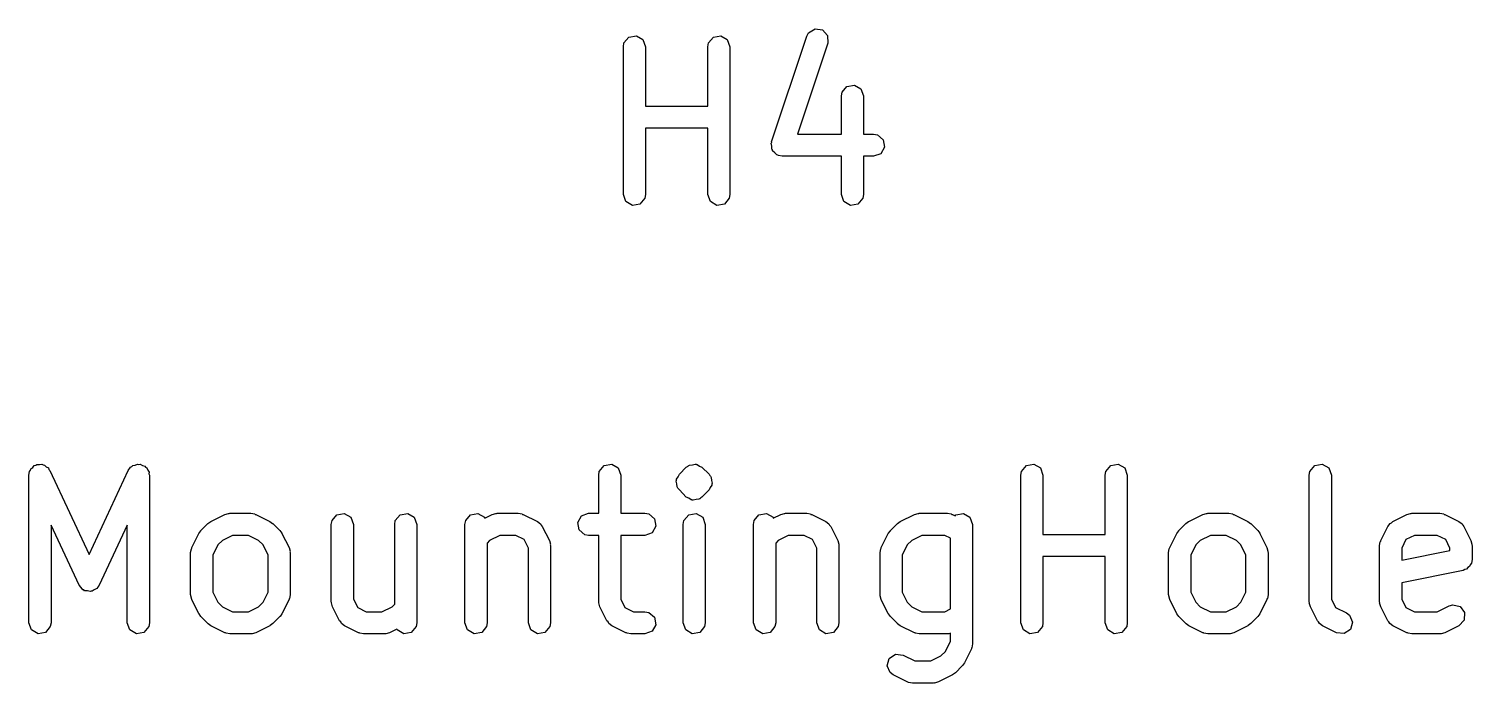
# Model space of a CAD drawing. Extents: x 115 to 337, y -185 to -59.
# Drawn here: x 137.31 to 147.08, y -87.59 to -83.16 of the extents above; entities that cross this region are included whole.
import ezdxf

# ---------------------------------------------------------------- set-up
doc = ezdxf.new("R2010")
doc.units = 0
doc.layers.add('BLACK', color=7, linetype='CONTINUOUS')

msp = doc.modelspace()

# ---------------------------------------------------------------- linework, layer by layer
at = {"layer": 'BLACK', "linetype": 'CONTINUOUS'}
for p, q in [((141.34, -83.2589), (141.373, -83.2196)), ((141.373, -83.2196), (141.424, -83.2107)), ((141.424, -83.2107), (141.468, -83.2363)), ((141.912, -83.2589), (141.945, -83.2196)), ((141.945, -83.2196), (141.995, -83.2107)), ((141.995, -83.2107), (142.039, -83.2363)), ((142.339, -83.9275), (142.578, -83.2132)), ((142.578, -83.2132), (142.59, -83.1903)), ((142.59, -83.1903), (142.634, -83.1634)), ((142.634, -83.1634), (142.684, -83.1709)), ((142.684, -83.1709), (142.718, -83.2093)), ((142.718, -83.2093), (142.72, -83.2606)), ((141.336, -83.2845), (141.34, -83.2589)), ((141.336, -84.2845), (141.336, -83.2845)), ((141.468, -83.2363), (141.486, -83.2845)), ((141.486, -83.2845), (141.486, -83.6857)), ((141.907, -83.2845), (141.912, -83.2589)), ((141.907, -83.6857), (141.907, -83.2845)), ((142.039, -83.2363), (142.057, -83.2845)), ((142.057, -83.2845), (142.057, -84.2845)), ((142.72, -83.2606), (142.515, -83.8762)), ((142.812, -83.6178), (142.816, -83.5922)), ((142.812, -83.8762), (142.812, -83.6178)), ((142.816, -83.5922), (142.849, -83.5529)), ((142.849, -83.5529), (142.9, -83.544)), ((142.9, -83.544), (142.944, -83.5696)), ((142.944, -83.5696), (142.962, -83.6178)), ((142.962, -83.6178), (142.962, -83.8762)), ((141.486, -83.6857), (141.907, -83.6857)), ((141.907, -83.8357), (141.486, -83.8357)), ((141.486, -83.8357), (141.486, -84.2845)), ((141.907, -84.2845), (141.907, -83.8357)), ((142.515, -83.8762), (142.812, -83.8762)), ((142.962, -83.8762), (143.03, -83.8762)), ((143.03, -83.8762), (143.055, -83.8807)), ((143.055, -83.8807), (143.095, -83.9137)), ((143.095, -83.9137), (143.104, -83.9642)), ((142.337, -83.9382), (142.34, -83.9332)), ((142.34, -83.9583), (142.337, -83.9382)), ((142.34, -83.9332), (142.339, -83.9275)), ((142.341, -83.9787), (142.34, -83.9583)), ((142.345, -83.983), (142.341, -83.9787)), ((142.346, -83.9887), (142.345, -83.983)), ((142.361, -84.0018), (142.346, -83.9887)), ((142.375, -84.0171), (142.361, -84.0018)), ((143.078, -84.0086), (143.03, -84.0262)), ((143.104, -83.9642), (143.078, -84.0086)), ((142.381, -84.018), (142.375, -84.0171)), ((142.385, -84.0217), (142.381, -84.018)), ((142.411, -84.0262), (142.385, -84.0217)), ((142.812, -84.0262), (142.411, -84.0262)), ((142.812, -84.2845), (142.812, -84.0262)), ((143.03, -84.0262), (142.962, -84.0262)), ((142.962, -84.0262), (142.962, -84.2845)), ((141.353, -84.3327), (141.336, -84.2845)), ((141.486, -84.2845), (141.481, -84.3102)), ((141.925, -84.3327), (141.907, -84.2845)), ((142.057, -84.2845), (142.052, -84.3102)), ((142.829, -84.3327), (142.812, -84.2845)), ((142.962, -84.2845), (142.957, -84.3102)), ((141.398, -84.3584), (141.353, -84.3327)), ((141.448, -84.3495), (141.398, -84.3584)), ((141.481, -84.3102), (141.448, -84.3495)), ((141.969, -84.3584), (141.925, -84.3327)), ((142.02, -84.3495), (141.969, -84.3584)), ((142.052, -84.3102), (142.02, -84.3495)), ((142.874, -84.3584), (142.829, -84.3327)), ((142.924, -84.3495), (142.874, -84.3584)), ((142.957, -84.3102), (142.924, -84.3495)), ((137.312, -86.1845), (137.316, -86.1589)), ((137.316, -86.1589), (137.323, -86.1512)), ((137.323, -86.1512), (137.325, -86.1415)), ((137.325, -86.1415), (137.339, -86.1321)), ((137.339, -86.1321), (137.349, -86.1196)), ((137.349, -86.1196), (137.359, -86.1178)), ((137.359, -86.1178), (137.367, -86.1121)), ((137.367, -86.1121), (137.384, -86.1135)), ((137.384, -86.1135), (137.4, -86.1107)), ((137.4, -86.1107), (137.408, -86.1157)), ((137.408, -86.1157), (137.418, -86.1165)), ((137.418, -86.1165), (137.43, -86.1281)), ((137.43, -86.1281), (137.444, -86.1363)), ((137.444, -86.1363), (137.448, -86.1457)), ((137.448, -86.1457), (137.455, -86.1528)), ((137.455, -86.1528), (137.72, -86.7214)), ((137.72, -86.7214), (137.985, -86.1528)), ((137.985, -86.1528), (138, -86.1315)), ((138, -86.1315), (138.01, -86.1272)), ((138.01, -86.1272), (138.016, -86.1196)), ((138.016, -86.1196), (138.032, -86.1167)), ((138.032, -86.1167), (138.047, -86.1098)), ((138.047, -86.1098), (138.057, -86.1124)), ((138.057, -86.1124), (138.066, -86.1107)), ((138.066, -86.1107), (138.081, -86.1188)), ((138.081, -86.1188), (138.096, -86.1231)), ((138.096, -86.1231), (138.102, -86.1313)), ((138.102, -86.1313), (138.111, -86.1363)), ((138.111, -86.1363), (138.117, -86.1517)), ((138.117, -86.1517), (138.126, -86.1651)), ((141.169, -86.1845), (141.173, -86.1589)), ((141.173, -86.1589), (141.206, -86.1196)), ((141.206, -86.1196), (141.257, -86.1107)), ((141.257, -86.1107), (141.301, -86.1363)), ((141.301, -86.1363), (141.319, -86.1845)), ((141.715, -86.1791), (141.762, -86.1315)), ((141.762, -86.1315), (141.77, -86.1258)), ((141.77, -86.1258), (141.772, -86.1231)), ((141.772, -86.1231), (141.776, -86.1222)), ((141.776, -86.1221), (141.778, -86.1196)), ((141.776, -86.1222), (141.776, -86.1221)), ((141.778, -86.1196), (141.78, -86.1192)), ((141.78, -86.1192), (141.784, -86.1165)), ((141.784, -86.1165), (141.803, -86.1148)), ((141.803, -86.1148), (141.822, -86.1098)), ((141.822, -86.1098), (141.825, -86.1112)), ((141.825, -86.1112), (141.828, -86.1107)), ((141.828, -86.1107), (141.831, -86.1124)), ((141.831, -86.1124), (141.835, -86.1121)), ((141.835, -86.1121), (141.851, -86.1232)), ((141.851, -86.1232), (141.868, -86.1315)), ((141.868, -86.1315), (141.916, -86.1791)), ((144.026, -86.1845), (144.031, -86.1589)), ((144.031, -86.1589), (144.064, -86.1196)), ((144.064, -86.1196), (144.114, -86.1107)), ((144.114, -86.1107), (144.159, -86.1363)), ((144.159, -86.1363), (144.176, -86.1845)), ((144.597, -86.1845), (144.602, -86.1589)), ((144.602, -86.1589), (144.635, -86.1196)), ((144.635, -86.1196), (144.686, -86.1107)), ((144.686, -86.1107), (144.73, -86.1363)), ((144.73, -86.1363), (144.747, -86.1845)), ((145.978, -86.1845), (145.983, -86.1589)), ((145.983, -86.1589), (146.016, -86.1196)), ((146.016, -86.1196), (146.066, -86.1107)), ((146.066, -86.1107), (146.111, -86.1363)), ((146.111, -86.1363), (146.128, -86.1845)), ((137.312, -87.1845), (137.312, -86.1845)), ((138.126, -86.1651), (138.125, -86.1751)), ((138.125, -86.1751), (138.128, -86.1845)), ((138.128, -86.1845), (138.128, -87.1845)), ((141.169, -86.4428), (141.169, -86.1845)), ((141.319, -86.1845), (141.319, -86.4428)), ((141.693, -86.2256), (141.696, -86.2195)), ((141.698, -86.2444), (141.693, -86.2256)), ((141.695, -86.2127), (141.706, -86.1968)), ((141.696, -86.2195), (141.695, -86.2127)), ((141.7, -86.2638), (141.698, -86.2444)), ((141.706, -86.1968), (141.715, -86.1791)), ((141.916, -86.1791), (141.922, -86.1872)), ((141.922, -86.1872), (141.924, -86.1891)), ((141.924, -86.1891), (141.925, -86.1923)), ((141.935, -86.2515), (141.924, -86.2675)), ((141.925, -86.1923), (141.931, -86.2004)), ((141.931, -86.2004), (141.933, -86.2199)), ((141.933, -86.2199), (141.938, -86.2387)), ((141.938, -86.2387), (141.935, -86.2448)), ((141.935, -86.2448), (141.935, -86.2515)), ((144.026, -87.1845), (144.026, -86.1845)), ((144.176, -86.1845), (144.176, -86.5857)), ((144.597, -86.5857), (144.597, -86.1845)), ((144.747, -86.1845), (144.747, -87.1845)), ((145.978, -87.0417), (145.978, -86.1845)), ((146.128, -86.1845), (146.128, -87.024)), ((141.705, -86.2719), (141.7, -86.2638)), ((141.706, -86.2752), (141.705, -86.2719)), ((141.709, -86.2771), (141.706, -86.2752)), ((141.715, -86.2852), (141.709, -86.2771)), ((141.762, -86.3328), (141.715, -86.2852)), ((141.78, -86.341), (141.762, -86.3328)), ((141.796, -86.3522), (141.78, -86.341)), ((141.799, -86.3519), (141.796, -86.3522)), ((141.802, -86.3536), (141.799, -86.3519)), ((141.806, -86.353), (141.802, -86.3536)), ((141.809, -86.3545), (141.806, -86.353)), ((141.828, -86.3494), (141.809, -86.3545)), ((141.847, -86.3477), (141.828, -86.3494)), ((141.851, -86.3451), (141.847, -86.3477)), ((141.853, -86.3447), (141.851, -86.3451)), ((141.855, -86.3422), (141.853, -86.3447)), ((141.858, -86.3412), (141.855, -86.3421)), ((141.855, -86.3421), (141.855, -86.3422)), ((141.86, -86.3385), (141.858, -86.3412)), ((141.868, -86.3328), (141.86, -86.3385)), ((141.916, -86.2852), (141.868, -86.3328)), ((141.924, -86.2675), (141.916, -86.2852)), ((138.544, -86.4984), (138.639, -86.4508)), ((138.639, -86.4508), (138.664, -86.4433)), ((138.664, -86.4433), (138.668, -86.4444)), ((138.668, -86.4444), (138.672, -86.4428)), ((138.672, -86.4428), (138.815, -86.4428)), ((138.815, -86.4428), (138.841, -86.4474)), ((138.841, -86.4474), (138.844, -86.4503)), ((138.844, -86.4503), (138.849, -86.4508)), ((138.849, -86.4508), (138.944, -86.4984)), ((139.364, -86.4922), (139.397, -86.4529)), ((139.397, -86.4529), (139.447, -86.444)), ((139.447, -86.444), (139.492, -86.4696)), ((139.792, -86.4922), (139.825, -86.4529)), ((139.825, -86.4529), (139.876, -86.444)), ((139.876, -86.444), (139.92, -86.4696)), ((140.269, -86.4922), (140.302, -86.4529)), ((140.302, -86.4529), (140.352, -86.444)), ((140.352, -86.444), (140.397, -86.4696)), ((140.399, -86.4756), (140.448, -86.4508)), ((140.448, -86.4508), (140.473, -86.4433)), ((140.473, -86.4433), (140.478, -86.4444)), ((140.478, -86.4444), (140.482, -86.4428)), ((140.482, -86.4428), (140.625, -86.4428)), ((140.625, -86.4428), (140.651, -86.4474)), ((140.651, -86.4474), (140.654, -86.4503)), ((140.654, -86.4503), (140.658, -86.4508)), ((140.658, -86.4508), (140.754, -86.4984)), ((141.053, -86.4604), (141.101, -86.4428)), ((141.101, -86.4428), (141.169, -86.4428)), ((141.319, -86.4428), (141.482, -86.4428)), ((141.482, -86.4428), (141.508, -86.4474)), ((141.508, -86.4474), (141.547, -86.4803)), ((141.745, -86.4922), (141.778, -86.4529)), ((141.778, -86.4529), (141.828, -86.444)), ((141.828, -86.444), (141.873, -86.4696)), ((142.221, -86.4922), (142.254, -86.4529)), ((142.254, -86.4529), (142.305, -86.444)), ((142.305, -86.444), (142.349, -86.4696)), ((142.351, -86.4756), (142.401, -86.4508)), ((142.401, -86.4508), (142.426, -86.4433)), ((142.426, -86.4433), (142.43, -86.4444)), ((142.43, -86.4444), (142.434, -86.4428)), ((142.434, -86.4428), (142.577, -86.4428)), ((142.577, -86.4428), (142.603, -86.4474)), ((142.603, -86.4474), (142.606, -86.4503)), ((142.606, -86.4503), (142.611, -86.4508)), ((142.611, -86.4508), (142.706, -86.4984)), ((143.21, -86.4984), (143.306, -86.4508)), ((143.306, -86.4508), (143.331, -86.4433)), ((143.331, -86.4433), (143.335, -86.4444)), ((143.335, -86.4444), (143.339, -86.4428)), ((143.339, -86.4428), (143.53, -86.4428)), ((143.53, -86.4428), (143.555, -86.4474)), ((143.555, -86.4474), (143.559, -86.4503)), ((143.559, -86.4503), (143.563, -86.4508)), ((143.563, -86.4508), (143.581, -86.4599)), ((143.581, -86.4599), (143.587, -86.4529)), ((143.587, -86.4529), (143.638, -86.444)), ((143.638, -86.444), (143.682, -86.4696)), ((145.163, -86.4984), (145.258, -86.4508)), ((145.258, -86.4508), (145.283, -86.4433)), ((145.283, -86.4433), (145.287, -86.4444)), ((145.287, -86.4444), (145.292, -86.4428)), ((145.292, -86.4428), (145.434, -86.4428)), ((145.434, -86.4428), (145.46, -86.4474)), ((145.46, -86.4474), (145.463, -86.4503)), ((145.463, -86.4503), (145.468, -86.4508)), ((145.468, -86.4508), (145.563, -86.4984)), ((146.544, -86.4984), (146.639, -86.4508)), ((146.639, -86.4508), (146.664, -86.4433)), ((146.664, -86.4433), (146.668, -86.4444)), ((146.668, -86.4444), (146.672, -86.4428)), ((146.672, -86.4428), (146.863, -86.4428)), ((146.863, -86.4428), (146.889, -86.4474)), ((146.889, -86.4474), (146.892, -86.4503)), ((146.892, -86.4503), (146.897, -86.4508)), ((146.897, -86.4508), (146.992, -86.4984)), ((137.652, -86.9305), (137.462, -86.5226)), ((137.462, -86.5226), (137.462, -87.1845)), ((137.978, -86.5226), (137.788, -86.9305)), ((137.978, -87.1845), (137.978, -86.5226)), ((138.477, -86.5601), (138.524, -86.5124)), ((138.524, -86.5124), (138.543, -86.4996)), ((138.543, -86.4996), (138.544, -86.4984)), ((138.944, -86.4984), (138.962, -86.5117)), ((138.962, -86.5117), (138.964, -86.5124)), ((138.964, -86.5124), (139.011, -86.5601)), ((139.359, -86.5178), (139.364, -86.4922)), ((139.359, -87.0417), (139.359, -86.5178)), ((139.492, -86.4696), (139.509, -86.5178)), ((139.509, -86.5178), (139.509, -87.024)), ((139.788, -86.5178), (139.792, -86.4922)), ((139.788, -87.0582), (139.788, -86.5178)), ((139.92, -86.4696), (139.938, -86.5178)), ((139.938, -86.5178), (139.938, -87.1845)), ((140.264, -86.5178), (140.269, -86.4922)), ((140.264, -87.1845), (140.264, -86.5178)), ((140.397, -86.4696), (140.399, -86.4756)), ((140.754, -86.4984), (140.775, -86.5139)), ((140.775, -86.5139), (140.779, -86.5242)), ((140.779, -86.5242), (140.787, -86.5319)), ((140.787, -86.5319), (140.835, -86.6272)), ((141.027, -86.5048), (141.053, -86.4604)), ((141.036, -86.5553), (141.027, -86.5048)), ((141.556, -86.5309), (141.53, -86.5753)), ((141.547, -86.4803), (141.556, -86.5309)), ((141.74, -86.5178), (141.745, -86.4922)), ((141.74, -87.1845), (141.74, -86.5178)), ((141.873, -86.4696), (141.89, -86.5178)), ((141.89, -86.5178), (141.89, -87.1845)), ((142.217, -86.5178), (142.221, -86.4922)), ((142.217, -87.1845), (142.217, -86.5178)), ((142.349, -86.4696), (142.351, -86.4756)), ((142.706, -86.4984), (142.727, -86.5139)), ((142.727, -86.5139), (142.731, -86.5242)), ((142.731, -86.5242), (142.74, -86.5319)), ((142.74, -86.5319), (142.787, -86.6272)), ((143.143, -86.5601), (143.191, -86.5124)), ((143.191, -86.5124), (143.209, -86.4996)), ((143.209, -86.4996), (143.21, -86.4984)), ((143.682, -86.4696), (143.7, -86.5178)), ((143.7, -86.5178), (143.7, -87.3274)), ((145.096, -86.5601), (145.143, -86.5124)), ((145.143, -86.5124), (145.162, -86.4996)), ((145.162, -86.4996), (145.163, -86.4984)), ((145.563, -86.4984), (145.581, -86.5117)), ((145.581, -86.5117), (145.583, -86.5124)), ((145.583, -86.5124), (145.63, -86.5601)), ((146.463, -86.6272), (146.51, -86.5319)), ((146.51, -86.5319), (146.526, -86.511)), ((146.526, -86.511), (146.536, -86.5065)), ((146.536, -86.5065), (146.544, -86.4984)), ((146.992, -86.4984), (147.013, -86.5139)), ((147.013, -86.5139), (147.017, -86.5242)), ((147.017, -86.5242), (147.025, -86.5319)), ((147.025, -86.5319), (147.073, -86.6272)), ((138.415, -86.6748), (138.463, -86.5795)), ((138.463, -86.5795), (138.476, -86.5615)), ((138.476, -86.5615), (138.477, -86.5601)), ((138.622, -86.6271), (138.591, -86.6575)), ((138.69, -86.5928), (138.622, -86.6271)), ((138.798, -86.5928), (138.69, -86.5928)), ((138.866, -86.6271), (138.798, -86.5928)), ((138.897, -86.6575), (138.866, -86.6271)), ((139.011, -86.5601), (139.024, -86.5784)), ((139.024, -86.5784), (139.025, -86.5795)), ((139.025, -86.5795), (139.073, -86.6748)), ((140.431, -86.6271), (140.414, -86.6442)), ((140.414, -86.6442), (140.414, -87.1845)), ((140.5, -86.5928), (140.431, -86.6271)), ((140.607, -86.5928), (140.5, -86.5928)), ((140.664, -86.6214), (140.607, -86.5928)), ((140.693, -86.6784), (140.664, -86.6214)), ((140.835, -86.6272), (140.842, -86.6521)), ((141.075, -86.5883), (141.036, -86.5553)), ((141.101, -86.5928), (141.075, -86.5883)), ((141.169, -86.5928), (141.101, -86.5928)), ((141.169, -87.0417), (141.169, -86.5928)), ((141.482, -86.5928), (141.319, -86.5928)), ((141.319, -86.5928), (141.319, -87.024)), ((141.53, -86.5753), (141.482, -86.5928)), ((142.384, -86.6271), (142.367, -86.6442)), ((142.367, -86.6442), (142.367, -87.1845)), ((142.452, -86.5928), (142.384, -86.6271)), ((142.56, -86.5928), (142.452, -86.5928)), ((142.617, -86.6214), (142.56, -86.5928)), ((142.645, -86.6784), (142.617, -86.6214)), ((142.787, -86.6272), (142.795, -86.6521)), ((143.082, -86.6748), (143.129, -86.5795)), ((143.129, -86.5795), (143.143, -86.5615)), ((143.143, -86.5615), (143.143, -86.5601)), ((143.288, -86.6271), (143.258, -86.6575)), ((143.357, -86.5928), (143.288, -86.6271)), ((143.512, -86.5928), (143.357, -86.5928)), ((143.55, -86.6118), (143.512, -86.5928)), ((143.55, -87.0905), (143.55, -86.6118)), ((144.176, -86.5857), (144.597, -86.5857)), ((145.034, -86.6748), (145.082, -86.5795)), ((145.082, -86.5795), (145.095, -86.5615)), ((145.095, -86.5615), (145.096, -86.5601)), ((145.241, -86.6271), (145.21, -86.6575)), ((145.309, -86.5928), (145.241, -86.6271)), ((145.417, -86.5928), (145.309, -86.5928)), ((145.485, -86.6271), (145.417, -86.5928)), ((145.516, -86.6575), (145.485, -86.6271)), ((145.63, -86.5601), (145.643, -86.5784)), ((145.643, -86.5784), (145.644, -86.5795)), ((145.644, -86.5795), (145.692, -86.6748)), ((146.455, -86.6607), (146.459, -86.6351)), ((146.459, -86.6351), (146.462, -86.6316)), ((146.462, -86.6316), (146.463, -86.6272)), ((146.633, -86.6214), (146.605, -86.6784)), ((146.69, -86.5928), (146.633, -86.6214)), ((146.845, -86.5928), (146.69, -86.5928)), ((146.902, -86.6214), (146.845, -86.5928)), ((146.931, -86.6784), (146.902, -86.6214)), ((147.073, -86.6272), (147.08, -86.6521)), ((138.407, -86.7083), (138.412, -86.6827)), ((138.407, -86.994), (138.407, -86.7083)), ((138.412, -86.6827), (138.414, -86.6792)), ((138.414, -86.6792), (138.415, -86.6748)), ((138.591, -86.6575), (138.557, -86.726)), ((138.557, -86.726), (138.557, -86.9763)), ((138.931, -86.726), (138.897, -86.6575)), ((138.931, -86.9763), (138.931, -86.726)), ((139.073, -86.6748), (139.08, -86.6997)), ((139.08, -86.6997), (139.079, -86.7041)), ((139.079, -86.7041), (139.081, -86.7083)), ((139.081, -86.7083), (139.081, -86.994)), ((140.693, -87.1845), (140.693, -86.6784)), ((140.842, -86.6521), (140.841, -86.6565)), ((140.841, -86.6565), (140.843, -86.6607)), ((140.843, -86.6607), (140.843, -87.1845)), ((142.645, -87.1845), (142.645, -86.6784)), ((142.795, -86.6521), (142.794, -86.6565)), ((142.794, -86.6565), (142.795, -86.6607)), ((142.795, -86.6607), (142.795, -87.1845)), ((143.074, -86.7083), (143.078, -86.6827)), ((143.074, -86.994), (143.074, -86.7083)), ((143.078, -86.6827), (143.081, -86.6792)), ((143.081, -86.6792), (143.082, -86.6748)), ((143.258, -86.6575), (143.224, -86.726)), ((143.224, -86.726), (143.224, -86.9763)), ((144.597, -86.7357), (144.176, -86.7357)), ((144.176, -86.7357), (144.176, -87.1845)), ((144.597, -87.1845), (144.597, -86.7357)), ((145.026, -86.7083), (145.031, -86.6827)), ((145.026, -86.994), (145.026, -86.7083)), ((145.031, -86.6827), (145.033, -86.6792)), ((145.033, -86.6792), (145.034, -86.6748)), ((145.21, -86.6575), (145.176, -86.726)), ((145.176, -86.726), (145.176, -86.9763)), ((145.55, -86.726), (145.516, -86.6575)), ((145.55, -86.9763), (145.55, -86.726)), ((145.692, -86.6748), (145.699, -86.6997)), ((145.699, -86.6997), (145.698, -86.7041)), ((145.698, -86.7041), (145.7, -86.7083)), ((145.7, -86.7083), (145.7, -86.994)), ((146.455, -87.0417), (146.455, -86.6607)), ((146.605, -86.6784), (146.605, -86.7597)), ((146.605, -86.7597), (146.931, -86.6945)), ((146.931, -86.6945), (146.931, -86.6784)), ((147.08, -86.6521), (147.079, -86.6565)), ((147.079, -86.6565), (147.081, -86.6607)), ((147.081, -86.6607), (147.081, -86.7559)), ((147.021, -86.8295), (146.605, -86.9127)), ((147.031, -86.823), (147.021, -86.8295)), ((147.043, -86.8209), (147.031, -86.823)), ((147.052, -86.8101), (147.043, -86.8209)), ((147.064, -86.8028), (147.052, -86.8101)), ((147.068, -86.7911), (147.064, -86.8028)), ((147.076, -86.7816), (147.068, -86.7911)), ((147.081, -86.7559), (147.076, -86.7816)), ((137.666, -86.9443), (137.652, -86.9305)), ((137.779, -86.9437), (137.773, -86.9518)), ((137.782, -86.9418), (137.779, -86.9437)), ((137.788, -86.9305), (137.782, -86.9386)), ((137.782, -86.9386), (137.782, -86.9418)), ((146.605, -86.9127), (146.605, -87.024)), ((137.677, -86.9602), (137.666, -86.9443)), ((137.684, -86.962), (137.677, -86.9602)), ((137.688, -86.9668), (137.684, -86.962)), ((137.708, -86.9685), (137.688, -86.9668)), ((137.727, -86.9735), (137.708, -86.9685)), ((137.733, -86.9706), (137.727, -86.9735)), ((137.74, -86.9712), (137.733, -86.9706)), ((137.755, -86.9601), (137.74, -86.9712)), ((137.773, -86.9518), (137.755, -86.9601)), ((138.409, -86.9983), (138.407, -86.994)), ((138.408, -87.0026), (138.409, -86.9983)), ((138.415, -87.0276), (138.408, -87.0026)), ((138.463, -87.1228), (138.415, -87.0276)), ((138.557, -86.9763), (138.591, -87.0448)), ((138.897, -87.0448), (138.931, -86.9763)), ((139.073, -87.0276), (139.025, -87.1228)), ((139.076, -87.0197), (139.073, -87.0231)), ((139.073, -87.0231), (139.073, -87.0276)), ((139.081, -86.994), (139.076, -87.0197)), ((139.361, -87.0459), (139.359, -87.0417)), ((139.509, -87.024), (139.538, -87.081)), ((141.17, -87.0459), (141.169, -87.0417)), ((141.319, -87.024), (141.347, -87.081)), ((143.075, -86.9983), (143.074, -86.994)), ((143.074, -87.0026), (143.075, -86.9983)), ((143.082, -87.0276), (143.074, -87.0026)), ((143.129, -87.1228), (143.082, -87.0276)), ((143.224, -86.9763), (143.258, -87.0448)), ((145.028, -86.9983), (145.026, -86.994)), ((145.027, -87.0026), (145.028, -86.9983)), ((145.034, -87.0276), (145.027, -87.0026)), ((145.082, -87.1228), (145.034, -87.0276)), ((145.176, -86.9763), (145.21, -87.0448)), ((145.516, -87.0448), (145.55, -86.9763)), ((145.692, -87.0276), (145.644, -87.1228)), ((145.695, -87.0197), (145.692, -87.0231)), ((145.692, -87.0231), (145.692, -87.0276)), ((145.7, -86.994), (145.695, -87.0197)), ((145.98, -87.0459), (145.978, -87.0417)), ((146.128, -87.024), (146.157, -87.081)), ((146.456, -87.0459), (146.455, -87.0417)), ((146.605, -87.024), (146.633, -87.081)), ((138.464, -87.1239), (138.463, -87.1228)), ((138.477, -87.1423), (138.464, -87.1239)), ((138.591, -87.0448), (138.622, -87.0753)), ((138.622, -87.0753), (138.69, -87.1095)), ((138.69, -87.1095), (138.798, -87.1095)), ((138.798, -87.1095), (138.866, -87.0753)), ((138.866, -87.0753), (138.897, -87.0448)), ((139.025, -87.1228), (139.012, -87.1408)), ((139.36, -87.0502), (139.361, -87.0459)), ((139.367, -87.0752), (139.36, -87.0502)), ((139.415, -87.1704), (139.367, -87.0752)), ((139.538, -87.081), (139.595, -87.1095)), ((139.595, -87.1095), (139.702, -87.1095)), ((139.702, -87.1095), (139.771, -87.0753)), ((139.771, -87.0753), (139.788, -87.0582)), ((141.169, -87.0502), (141.17, -87.0459)), ((141.177, -87.0752), (141.169, -87.0502)), ((141.224, -87.1704), (141.177, -87.0752)), ((141.347, -87.081), (141.404, -87.1095)), ((141.404, -87.1095), (141.482, -87.1095)), ((141.482, -87.1095), (141.508, -87.114)), ((141.508, -87.114), (141.547, -87.147)), ((143.13, -87.1239), (143.129, -87.1228)), ((143.143, -87.1423), (143.13, -87.1239)), ((143.258, -87.0448), (143.288, -87.0753)), ((143.288, -87.0753), (143.357, -87.1095)), ((143.357, -87.1095), (143.512, -87.1095)), ((143.512, -87.1095), (143.55, -87.0905)), ((145.083, -87.1239), (145.082, -87.1228)), ((145.096, -87.1423), (145.083, -87.1239)), ((145.21, -87.0448), (145.241, -87.0753)), ((145.241, -87.0753), (145.309, -87.1095)), ((145.309, -87.1095), (145.417, -87.1095)), ((145.417, -87.1095), (145.485, -87.0753)), ((145.485, -87.0753), (145.516, -87.0448)), ((145.644, -87.1228), (145.631, -87.1408)), ((145.979, -87.0502), (145.98, -87.0459)), ((145.986, -87.0752), (145.979, -87.0502)), ((146.034, -87.1704), (145.986, -87.0752)), ((146.157, -87.081), (146.23, -87.1174)), ((146.23, -87.1174), (146.251, -87.1329)), ((146.251, -87.1329), (146.271, -87.18)), ((146.455, -87.0502), (146.456, -87.0459)), ((146.463, -87.0752), (146.455, -87.0502)), ((146.51, -87.1704), (146.463, -87.0752)), ((146.633, -87.081), (146.69, -87.1095)), ((146.69, -87.1095), (146.845, -87.1095)), ((146.845, -87.1095), (146.925, -87.0698)), ((146.925, -87.0698), (146.95, -87.0624)), ((146.95, -87.0624), (147, -87.0743)), ((147, -87.0743), (147.03, -87.1155)), ((147.03, -87.1155), (147.027, -87.1667)), ((137.329, -87.2327), (137.312, -87.1845)), ((137.374, -87.2584), (137.329, -87.2327)), ((137.457, -87.2102), (137.424, -87.2495)), ((137.462, -87.1845), (137.457, -87.2102)), ((137.996, -87.2327), (137.978, -87.1845)), ((138.04, -87.2584), (137.996, -87.2327)), ((138.124, -87.2102), (138.091, -87.2495)), ((138.128, -87.1845), (138.124, -87.2102)), ((138.524, -87.1899), (138.477, -87.1423)), ((138.526, -87.1906), (138.524, -87.1899)), ((138.544, -87.204), (138.526, -87.1906)), ((138.639, -87.2516), (138.544, -87.204)), ((138.944, -87.204), (138.849, -87.2516)), ((138.945, -87.2028), (138.944, -87.204)), ((138.964, -87.1899), (138.945, -87.2028)), ((139.011, -87.1423), (138.964, -87.1899)), ((139.012, -87.1408), (139.011, -87.1423)), ((139.423, -87.1782), (139.415, -87.1704)), ((139.428, -87.1885), (139.423, -87.1782)), ((139.448, -87.204), (139.428, -87.1885)), ((139.544, -87.2516), (139.448, -87.204)), ((139.803, -87.2268), (139.754, -87.2516)), ((139.806, -87.2327), (139.803, -87.2268)), ((139.85, -87.2584), (139.806, -87.2327)), ((139.933, -87.2102), (139.9, -87.2495)), ((139.938, -87.1845), (139.933, -87.2102)), ((140.282, -87.2327), (140.264, -87.1845)), ((140.326, -87.2584), (140.282, -87.2327)), ((140.41, -87.2102), (140.377, -87.2495)), ((140.414, -87.1845), (140.41, -87.2102)), ((140.71, -87.2327), (140.693, -87.1845)), ((140.755, -87.2584), (140.71, -87.2327)), ((140.838, -87.2102), (140.805, -87.2495)), ((140.843, -87.1845), (140.838, -87.2102)), ((141.233, -87.1782), (141.224, -87.1704)), ((141.237, -87.1885), (141.233, -87.1782)), ((141.258, -87.204), (141.237, -87.1885)), ((141.353, -87.2516), (141.258, -87.204)), ((141.556, -87.1975), (141.53, -87.242)), ((141.547, -87.147), (141.556, -87.1975)), ((141.758, -87.2327), (141.74, -87.1845)), ((141.802, -87.2584), (141.758, -87.2327)), ((141.886, -87.2102), (141.853, -87.2495)), ((141.89, -87.1845), (141.886, -87.2102)), ((142.234, -87.2327), (142.217, -87.1845)), ((142.279, -87.2584), (142.234, -87.2327)), ((142.362, -87.2102), (142.329, -87.2495)), ((142.367, -87.1845), (142.362, -87.2102)), ((142.663, -87.2327), (142.645, -87.1845)), ((142.707, -87.2584), (142.663, -87.2327)), ((142.791, -87.2102), (142.758, -87.2495)), ((142.795, -87.1845), (142.791, -87.2102)), ((143.191, -87.1899), (143.143, -87.1423)), ((143.192, -87.1906), (143.191, -87.1899)), ((143.21, -87.204), (143.192, -87.1906)), ((143.306, -87.2516), (143.21, -87.204)), ((144.044, -87.2327), (144.026, -87.1845)), ((144.088, -87.2584), (144.044, -87.2327)), ((144.172, -87.2102), (144.139, -87.2495)), ((144.176, -87.1845), (144.172, -87.2102)), ((144.615, -87.2327), (144.597, -87.1845)), ((144.659, -87.2584), (144.615, -87.2327)), ((144.743, -87.2102), (144.71, -87.2495)), ((144.747, -87.1845), (144.743, -87.2102)), ((145.143, -87.1899), (145.096, -87.1423)), ((145.145, -87.1906), (145.143, -87.1899)), ((145.163, -87.204), (145.145, -87.1906)), ((145.258, -87.2516), (145.163, -87.204)), ((145.563, -87.204), (145.468, -87.2516)), ((145.564, -87.2028), (145.563, -87.204)), ((145.583, -87.1899), (145.564, -87.2028)), ((145.63, -87.1423), (145.583, -87.1899)), ((145.631, -87.1408), (145.63, -87.1423)), ((146.042, -87.1782), (146.034, -87.1704)), ((146.047, -87.1885), (146.042, -87.1782)), ((146.068, -87.204), (146.047, -87.1885)), ((146.163, -87.2516), (146.068, -87.204)), ((146.257, -87.2292), (146.214, -87.2575)), ((146.271, -87.18), (146.257, -87.2292)), ((146.518, -87.1782), (146.51, -87.1704)), ((146.523, -87.1885), (146.518, -87.1782)), ((146.544, -87.204), (146.523, -87.1885)), ((146.639, -87.2516), (146.544, -87.204)), ((146.992, -87.204), (146.897, -87.2516)), ((147.027, -87.1667), (146.992, -87.204)), ((137.424, -87.2495), (137.374, -87.2584)), ((138.091, -87.2495), (138.04, -87.2584)), ((138.643, -87.2521), (138.639, -87.2516)), ((138.647, -87.255), (138.643, -87.2521)), ((138.672, -87.2595), (138.647, -87.255)), ((138.815, -87.2595), (138.672, -87.2595)), ((138.82, -87.258), (138.815, -87.2595)), ((138.824, -87.259), (138.82, -87.258)), ((138.849, -87.2516), (138.824, -87.259)), ((139.548, -87.2521), (139.544, -87.2516)), ((139.552, -87.255), (139.548, -87.2521)), ((139.577, -87.2595), (139.552, -87.255)), ((139.72, -87.2595), (139.577, -87.2595)), ((139.724, -87.258), (139.72, -87.2595)), ((139.729, -87.259), (139.724, -87.258)), ((139.754, -87.2516), (139.729, -87.259)), ((139.9, -87.2495), (139.85, -87.2584)), ((140.377, -87.2495), (140.326, -87.2584)), ((140.805, -87.2495), (140.755, -87.2584)), ((141.358, -87.2521), (141.353, -87.2516)), ((141.361, -87.255), (141.358, -87.2521)), ((141.387, -87.2595), (141.361, -87.255)), ((141.482, -87.2595), (141.387, -87.2595)), ((141.53, -87.242), (141.482, -87.2595)), ((141.853, -87.2495), (141.802, -87.2584)), ((142.329, -87.2495), (142.279, -87.2584)), ((142.758, -87.2495), (142.707, -87.2584)), ((143.31, -87.2521), (143.306, -87.2516)), ((143.314, -87.255), (143.31, -87.2521)), ((143.339, -87.2595), (143.314, -87.255)), ((143.53, -87.2595), (143.339, -87.2595)), ((143.516, -87.3782), (143.55, -87.3097)), ((143.534, -87.258), (143.53, -87.2595)), ((143.538, -87.259), (143.534, -87.258)), ((143.55, -87.2556), (143.538, -87.259)), ((143.55, -87.3097), (143.55, -87.2556)), ((143.7, -87.3274), (143.695, -87.353)), ((144.139, -87.2495), (144.088, -87.2584)), ((144.71, -87.2495), (144.659, -87.2584)), ((145.262, -87.2521), (145.258, -87.2516)), ((145.266, -87.255), (145.262, -87.2521)), ((145.292, -87.2595), (145.266, -87.255)), ((145.434, -87.2595), (145.292, -87.2595)), ((145.439, -87.258), (145.434, -87.2595)), ((145.443, -87.259), (145.439, -87.258)), ((145.468, -87.2516), (145.443, -87.259)), ((146.214, -87.2575), (146.163, -87.2516)), ((146.643, -87.2521), (146.639, -87.2516)), ((146.647, -87.255), (146.643, -87.2521)), ((146.672, -87.2595), (146.647, -87.255)), ((146.863, -87.2595), (146.672, -87.2595)), ((146.867, -87.258), (146.863, -87.2595)), ((146.872, -87.259), (146.867, -87.258)), ((146.897, -87.2516), (146.872, -87.259)), ((143.121, -87.4747), (143.136, -87.4255)), ((143.136, -87.4255), (143.179, -87.3973)), ((143.179, -87.3973), (143.23, -87.4031)), ((143.23, -87.4031), (143.309, -87.4428)), ((143.417, -87.4428), (143.485, -87.4086)), ((143.485, -87.4086), (143.516, -87.3782)), ((143.692, -87.3609), (143.644, -87.4562)), ((143.695, -87.353), (143.692, -87.3565)), ((143.692, -87.3565), (143.692, -87.3609)), ((143.142, -87.5218), (143.121, -87.4747)), ((143.163, -87.5373), (143.142, -87.5218)), ((143.309, -87.4428), (143.417, -87.4428)), ((143.583, -87.5233), (143.564, -87.5361)), ((143.63, -87.4756), (143.583, -87.5233)), ((143.631, -87.4742), (143.63, -87.4756)), ((143.644, -87.4562), (143.631, -87.4742)), ((143.258, -87.5849), (143.163, -87.5373)), ((143.262, -87.5854), (143.258, -87.5849)), ((143.266, -87.5883), (143.262, -87.5854)), ((143.292, -87.5928), (143.266, -87.5883)), ((143.434, -87.5928), (143.292, -87.5928)), ((143.439, -87.5913), (143.434, -87.5928)), ((143.443, -87.5924), (143.439, -87.5913)), ((143.468, -87.5849), (143.443, -87.5924)), ((143.563, -87.5373), (143.468, -87.5849)), ((143.564, -87.5361), (143.563, -87.5373))]:
    msp.add_line(p, q, dxfattribs=at)

doc.saveas('drawing.dxf')
